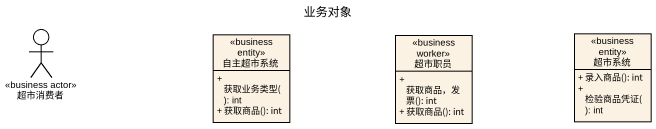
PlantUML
@startuml
title 业务对象
allowmixing
hide circle
hide empty members
skinparam classAttributeIconSize 0
actor 超市消费者 <<business actor>>
class 自主超市系统 <<business entity>> {
  + 获取业务类型(): int
  + 获取商品(): int
}
class 超市职员 <<business worker>> {
  + 获取商品，发票(): int
  + 获取商品(): int
}
class 超市系统 <<business entity>> {
  + 录入商品(): int
  + 检验商品凭证(): int
}
@enduml
